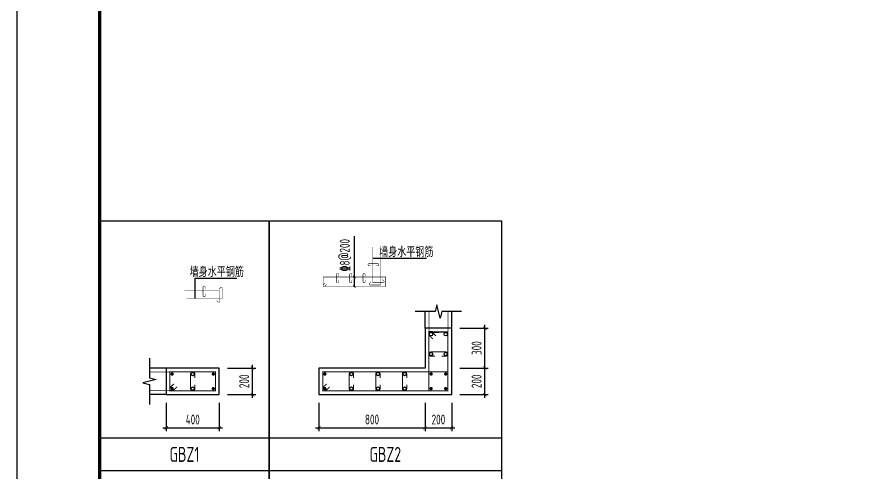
# Model space of a CAD drawing. Extents: x -655480 to 203344, y -294099 to 287156.
# Drawn here: x -318714 to -293428, y -94921 to -81175 of the extents above; entities that cross this region are included whole.
import ezdxf
from ezdxf.enums import TextEntityAlignment as Align

# ---------------------------------------------------------------- set-up
doc = ezdxf.new("R2010")
doc.units = 0
doc.header["$LTSCALE"] = 1000
doc.layers.get('0').update_dxf_attribs({"linetype": 'CONTINUOUS'})
doc.layers.get('DEFPOINTS').update_dxf_attribs({"linetype": 'CONTINUOUS'})
for name, color, linetype in [('-TK', 7, 'CONTINUOUS'), ('COLU_DE_DIM', 3, 'CONTINUOUS'), ('COLU_DE_TH', 7, 'CONTINUOUS'), ('LABEL', 1, 'CONTINUOUS'), ('LINK', 6, 'CONTINUOUS'), ('LINK-INDEX', 6, 'CONTINUOUS'), ('link-墙筋', 6, 'CONTINUOUS'), ('REIN', 6, 'CONTINUOUS'), ('TAB', 7, 'CONTINUOUS'), ('TAB_TEXT', 7, 'CONTINUOUS'), ('TEXT25', 2, 'CONTINUOUS'), ('THIN', 7, 'CONTINUOUS'), ('z-计算配筋', 7, 'CONTINUOUS')]:
    doc.layers.add(name, color=color, linetype=linetype)
doc.styles.add('TSSD_DIMENSION', font='Tssdeng.shx', dxfattribs={"width": 0.7, "bigfont": 'tssdchn.shx'})
doc.styles.add('TSSD_REIN', font='tssdeng.shx', dxfattribs={"width": 0.7, "height": 300, "bigfont": 'tssdchn.shx'})
doc.dimstyles.new('TSSD_25_100', dxfattribs={"dimtxt": 300, "dimasz": 100, "dimexe": 100, "dimexo": 250, "dimgap": 100, "dimtad": 1, "dimdec": 0, "dimlfac": 0.25, "dimzin": 0, "dimdsep": 46, "dimtxsty": 'TSSD_DIMENSION', "dimblk": 'ARCHTICK', "dimcen": 0, "dimdle": 100, "dimclrt": 7, "dimadec": 0, "dimazin": 0, "dimtfac": 1, "dimtdec": 0, "dimtix": 1, "dimtmove": 2, "dimatfit": 3, "dimldrblk": 'ARCHTICK', "dimfxl": 1, "dimtolj": 1, "dimtzin": 0, "dimarcsym": 0})

# ---------------------------------------------------------------- blocks, each defined once
blk = doc.blocks.new('_ArchTick')
at = {"color": 0, "linetype": 'ByBlock', "const_width": 0.15}
blk.add_lwpolyline([(-0.5, -0.5), (0.5, 0.5)], dxfattribs=at)
blk = doc.blocks.new('*D2380')
at = {"layer": 'COLU_DE_DIM', "color": 0, "lineweight": -2, "transparency": 16777216}
for p, q in [((-314213.9367958654, -92803.40081604046), (-314213.9367958654, -93653.40081604046)), ((-312613.9367958277, -92803.40081604046), (-312613.9367958277, -93653.40081604046)), ((-314313.9367958654, -93553.40081604046), (-312513.9367958277, -93553.40081604046))]:
    blk.add_line(p, q, dxfattribs=at)
at = {"layer": 'DEFPOINTS', "color": 0, "transparency": 16777216}
for p in [(-314213.9367958654, -92553.40081604046), (-312613.9367958277, -92553.40081604046), (-312613.9367958277, -93553.40081604046)]:
    blk.add_point(p, dxfattribs=at)
at = {"layer": 'COLU_DE_DIM', "color": 0, "lineweight": -2, "transparency": 16777216, "xscale": 100, "yscale": 100, "zscale": 100, "rotation": 180}
blk.add_blockref('_ArchTick', (-314213.9367958654, -93553.40081604046), dxfattribs=at)
at = {"layer": 'COLU_DE_DIM', "color": 0, "lineweight": -2, "transparency": 16777216, "xscale": 100, "yscale": 100, "zscale": 100}
blk.add_blockref('_ArchTick', (-312613.9367958277, -93553.40081604046), dxfattribs=at)
at = {"layer": 'COLU_DE_DIM', "color": 7, "transparency": 16777216, "insert": (-313413.9367958466, -93303.40081604046), "char_height": 300, "attachment_point": 5, "style": 'TSSD_DIMENSION'}
blk.add_mtext('\\A1;400', dxfattribs=at)
blk = doc.blocks.new('*D2381')
at = {"layer": 'COLU_DE_DIM', "color": 0, "lineweight": -2, "transparency": 16777216}
for p, q in [((-312363.9367958277, -91753.40081603348), (-311513.9367958277, -91753.40081603348)), ((-311613.9367958277, -92653.40081604046), (-311613.9367958277, -91653.40081603348)), ((-312363.9367958277, -92553.40081604046), (-311513.9367958277, -92553.40081604046))]:
    blk.add_line(p, q, dxfattribs=at)
at = {"layer": 'DEFPOINTS', "color": 0, "transparency": 16777216}
for p in [(-312613.9367958277, -91753.40081603348), (-311613.9367958277, -91753.40081603348), (-312613.9367958277, -92553.40081604046)]:
    blk.add_point(p, dxfattribs=at)
at = {"layer": 'COLU_DE_DIM', "color": 0, "lineweight": -2, "transparency": 16777216, "xscale": 100, "yscale": 100, "zscale": 100}
for p, rotation in [((-311613.9367958277, -91753.40081603348), 90), ((-311613.9367958277, -92553.40081604046), 270)]:
    blk.add_blockref('_ArchTick', p, dxfattribs=dict(at, rotation=rotation))
at = {"layer": 'COLU_DE_DIM', "color": 7, "transparency": 16777216, "insert": (-311863.9367958277, -92153.40081603703), "char_height": 300, "attachment_point": 5, "rotation": 90, "style": 'TSSD_DIMENSION'}
blk.add_mtext('\\A1;200', dxfattribs=at)
blk = doc.blocks.new('*D2382')
at = {"layer": 'COLU_DE_DIM', "color": 0, "lineweight": -2, "transparency": 16777216}
for p, q in [((-309613.9367958278, -92803.40081428748), (-309613.9367958278, -93653.40081428748)), ((-306413.9412753663, -92803.40081428748), (-306413.9412753663, -93653.40081428748)), ((-309713.9367958278, -93553.40081428748), (-306313.9412753663, -93553.40081428748))]:
    blk.add_line(p, q, dxfattribs=at)
at = {"layer": 'DEFPOINTS', "color": 0, "transparency": 16777216}
for p in [(-309613.9367958278, -92553.40081428748), (-306413.9412753663, -92553.40081428748), (-306413.9412753663, -93553.40081428748)]:
    blk.add_point(p, dxfattribs=at)
at = {"layer": 'COLU_DE_DIM', "color": 0, "lineweight": -2, "transparency": 16777216, "xscale": 100, "yscale": 100, "zscale": 100, "rotation": 180}
blk.add_blockref('_ArchTick', (-309613.9367958278, -93553.40081428748), dxfattribs=at)
at = {"layer": 'COLU_DE_DIM', "color": 0, "lineweight": -2, "transparency": 16777216, "xscale": 100, "yscale": 100, "zscale": 100}
blk.add_blockref('_ArchTick', (-306413.9412753663, -93553.40081428748), dxfattribs=at)
at = {"layer": 'COLU_DE_DIM', "color": 7, "transparency": 16777216, "insert": (-308013.9390355971, -93303.40081428748), "char_height": 300, "attachment_point": 5, "style": 'TSSD_DIMENSION'}
blk.add_mtext('\\A1;800', dxfattribs=at)
blk = doc.blocks.new('*D2383')
at = {"layer": 'COLU_DE_DIM', "color": 0, "lineweight": -2, "transparency": 16777216}
for p, q in [((-306413.9412753663, -92803.40081428748), (-306413.9412753663, -93653.40081428748)), ((-305613.9412753663, -92803.40081428748), (-305613.9412753663, -93653.40081428748)), ((-306513.9412753663, -93553.40081428748), (-305513.9412753663, -93553.40081428748))]:
    blk.add_line(p, q, dxfattribs=at)
at = {"layer": 'DEFPOINTS', "color": 0, "transparency": 16777216}
for p in [(-306413.9412753663, -92553.40081428748), (-305613.9412753663, -92553.40081428748), (-305613.9412753663, -93553.40081428748)]:
    blk.add_point(p, dxfattribs=at)
at = {"layer": 'COLU_DE_DIM', "color": 0, "lineweight": -2, "transparency": 16777216, "xscale": 100, "yscale": 100, "zscale": 100, "rotation": 180}
blk.add_blockref('_ArchTick', (-306413.9412753663, -93553.40081428748), dxfattribs=at)
at = {"layer": 'COLU_DE_DIM', "color": 0, "lineweight": -2, "transparency": 16777216, "xscale": 100, "yscale": 100, "zscale": 100}
blk.add_blockref('_ArchTick', (-305613.9412753663, -93553.40081428748), dxfattribs=at)
at = {"layer": 'COLU_DE_DIM', "color": 7, "transparency": 16777216, "insert": (-306013.9412753663, -93303.40081428748), "char_height": 300, "attachment_point": 5, "style": 'TSSD_DIMENSION'}
blk.add_mtext('\\A1;200', dxfattribs=at)
blk = doc.blocks.new('*D2384')
at = {"layer": 'COLU_DE_DIM', "color": 0, "lineweight": -2, "transparency": 16777216}
for p, q in [((-305363.9412753487, -91753.40081253403), (-304513.9412753487, -91753.40081253403)), ((-304613.9412753487, -92653.40081428748), (-304613.9412753487, -91653.40081253403)), ((-305363.9412753487, -92553.40081428748), (-304513.9412753487, -92553.40081428748))]:
    blk.add_line(p, q, dxfattribs=at)
at = {"layer": 'DEFPOINTS', "color": 0, "transparency": 16777216}
for p in [(-305613.9412753487, -91753.40081253403), (-304613.9412753487, -91753.40081253403), (-305613.9412753487, -92553.40081428748)]:
    blk.add_point(p, dxfattribs=at)
at = {"layer": 'COLU_DE_DIM', "color": 0, "lineweight": -2, "transparency": 16777216, "xscale": 100, "yscale": 100, "zscale": 100}
for p, rotation in [((-304613.9412753487, -91753.40081253403), 90), ((-304613.9412753487, -92553.40081428748), 270)]:
    blk.add_blockref('_ArchTick', p, dxfattribs=dict(at, rotation=rotation))
at = {"layer": 'COLU_DE_DIM', "color": 7, "transparency": 16777216, "insert": (-304863.9412753487, -92153.40081341082), "char_height": 300, "attachment_point": 5, "rotation": 90, "style": 'TSSD_DIMENSION'}
blk.add_mtext('\\A1;200', dxfattribs=at)
blk = doc.blocks.new('*D2385')
at = {"layer": 'COLU_DE_DIM', "color": 0, "lineweight": -2, "transparency": 16777216}
for p, q in [((-304613.9412753487, -91853.40081253403), (-304613.9412753487, -90453.40081207582)), ((-305363.9412753487, -90553.40081207582), (-304513.9412753487, -90553.40081207582)), ((-305363.9412753487, -91753.40081253403), (-304513.9412753487, -91753.40081253403))]:
    blk.add_line(p, q, dxfattribs=at)
at = {"layer": 'DEFPOINTS', "color": 0, "transparency": 16777216}
for p in [(-305613.9412753487, -90553.40081207582), (-304613.9412753487, -90553.40081207582), (-305613.9412753487, -91753.40081253403)]:
    blk.add_point(p, dxfattribs=at)
at = {"layer": 'COLU_DE_DIM', "color": 0, "lineweight": -2, "transparency": 16777216, "xscale": 100, "yscale": 100, "zscale": 100}
for p, rotation in [((-304613.9412753487, -90553.40081207582), 90), ((-304613.9412753487, -91753.40081253403), 270)]:
    blk.add_blockref('_ArchTick', p, dxfattribs=dict(at, rotation=rotation))
at = {"layer": 'COLU_DE_DIM', "color": 7, "transparency": 16777216, "insert": (-304863.9412753487, -91153.40081230499), "char_height": 300, "attachment_point": 5, "rotation": 90, "style": 'TSSD_DIMENSION'}
blk.add_mtext('\\A1;300', dxfattribs=at)
blk = doc.blocks.new('A1')
blk.add_lwpolyline([(0, 59400), (0, 0), (84100, 0), (84100, 59400)], close=True)
at = {"const_width": 100}
blk.add_lwpolyline([(2500, 58400), (2500, 1000), (83100, 1000), (83100, 58400)], close=True, dxfattribs=at)

msp = doc.modelspace()

# ---------------------------------------------------------------- linework, layer by layer
at = {"layer": 'COLU_DE_TH'}
for points in [[(-305613.9412753663, -90553.40081207582), (-306413.9412753663, -90553.40081204753), (-306413.9412753654, -91753.40081253403), (-309613.9367958277, -91753.40081428748), (-309613.9367397081, -92553.40081428748), (-305613.9412753654, -92553.40081604093), (-305613.9412753663, -90553.40081207582)], [(-314213.9367958654, -91753.40081603348), (-314213.9367958682, -92553.40081604046), (-312613.9367958277, -92553.40081602975), (-312613.9367958328, -91753.40081603255), (-314213.9367958654, -91753.40081603348)]]:
    msp.add_lwpolyline(points, close=True, dxfattribs=at)
at = {"layer": 'LABEL'}
msp.add_line((-308544.021220815, -89298.9506652226), (-308544.0212738658, -87786.45066423644), dxfattribs=at)
at = {"layer": 'LABEL', "const_width": 25}
for points in [[(-308508.6299519611, -89049.30703272193), (-308579.3799519611, -88978.59609522193)], [(-308508.6299519611, -89334.30703272193), (-308579.3799519611, -89263.59609522193)]]:
    msp.add_lwpolyline(points, dxfattribs=at)
at = {"layer": 'LINK', "const_width": 30}
for points in [[(-306178.9412753874, -90880.32469361776), (-306298.9412753679, -90760.3246935982), (-306298.9412753677, -90668.40081205196), (-305728.9412753662, -90668.4008120721), (-305728.9412753658, -92438.40081598889), (-306298.9412753669, -92438.40081573906), (-306298.9412753677, -90668.40081205196), (-306207.0173937954, -90668.40081205568), (-306087.017393815, -90788.40081207536)], [(-313887.0129143213, -92318.4008160358), (-314007.0129143178, -92438.4008160393), (-314098.9367958675, -92438.40081603942), (-314098.9367958653, -91868.40081603383), (-312728.9367958333, -91868.40081603348), (-312728.9367958296, -92438.40081603022), (-314098.9367958675, -92438.40081603942), (-314098.9367958651, -92346.47693449736), (-313978.9367958686, -92226.47693449387)], [(-309287.0128736519, -92318.40081019455), (-309407.0128694687, -92438.40081437782), (-309498.936747774, -92438.40081433777), (-309498.9367877591, -91868.40081422485), (-305728.9412753653, -91868.40081215894), (-305728.9412753651, -92438.4008159904), (-309498.936747774, -92438.40081433777), (-309498.9367542216, -92346.47693603404), (-309378.9367584048, -92226.47693185066)]]:
    msp.add_lwpolyline(points, dxfattribs=at)
for points in [[(-305913.9412753641, -91398.4008163918), (-305793.9412753641, -91398.4008163918, 1), (-305793.9412753641, -91268.4008163918), (-306233.9412753645, -91268.4008163918, 1), (-306233.9412753645, -91398.4008163918), (-306113.9412753645, -91398.4008163918)], [(-313348.9367958504, -92053.40081603755), (-313348.9367958504, -91933.40081603755, 1), (-313478.9367958504, -91933.40081603755), (-313478.9367958476, -92373.40081603464, 1), (-313348.9367958476, -92373.40081603464), (-313348.9367958476, -92253.40081603464)], [(-308568.9379062422, -92053.4007580697), (-308568.9379062422, -91933.4007580697, 1), (-308698.9379062422, -91933.4007580697), (-308698.9378753764, -92373.40075824689, 1), (-308568.9378753764, -92373.40075824689), (-308568.9378753764, -92253.40075824689)], [(-307768.9390292836, -92053.40078525268), (-307768.9390292836, -91933.40078525268, 1), (-307898.9390292836, -91933.40078525268), (-307898.9390138506, -92373.40078700811, 1), (-307768.9390138506, -92373.40078700811), (-307768.9390138506, -92253.40078700811)], [(-306968.9401523251, -92053.40081243578), (-306968.9401523251, -91933.40081243578, 1), (-307098.9401523251, -91933.40081243578), (-307098.9401523249, -92373.40081576933, 1), (-306968.9401523249, -92373.40081576933), (-306968.9401523249, -92253.40081576933)]]:
    msp.add_lwpolyline(points, format="xyb", dxfattribs=at)
at = {"layer": 'LINK-INDEX', "const_width": 15.00000095367432}
for points in [[(-308040.5334217197, -88673.60534081433), (-308100.5334217197, -88673.60534081433, -1), (-308100.5334217197, -88608.60534081433), (-307844.8259961947, -88608.60534081294, -1), (-307844.8259961947, -88673.60534081294), (-307904.8259961947, -88673.60534081294)], [(-309021.5206758676, -88996.450636631), (-309021.5206758676, -88936.450636631, 1), (-309086.5206758676, -88936.450636631), (-309086.5206604346, -89156.45063671959, 1), (-309021.5206604346, -89156.45063671959), (-309021.5206604346, -89096.45063671959)], [(-308621.5212373883, -88996.45065022248), (-308621.5212373883, -88936.45065022248, 1), (-308686.5212373883, -88936.45065022248), (-308686.5212296718, -89156.45065110025, 1), (-308621.5212296718, -89156.45065110025), (-308621.5212296718, -89096.45065110025)], [(-308221.5217989089, -88996.45066381409), (-308221.5217989089, -88936.45066381409, 1), (-308286.5217989089, -88936.45066381409), (-308286.5217989089, -89156.45066548092, 1), (-308221.5217989089, -89156.45066548092), (-308221.5217989089, -89096.45066548092)], [(-313037.272279839, -89377.4537647363), (-313037.272279839, -89317.4537647363, 1), (-313102.272279839, -89317.4537647363), (-313102.2722798404, -89573.16119026125, 1), (-313037.2722798404, -89573.16119026125), (-313037.2722798404, -89513.16119026125)]]:
    msp.add_lwpolyline(points, format="xyb", dxfattribs=at)
msp.add_lwpolyline([(-309380.5581518495, -89238.95066277299), (-309440.5581497933, -89298.95066482923), (-309486.5200889162, -89298.95066480967), (-309486.5201089088, -89013.95066475275), (-307601.5223527118, -89013.95066371979), (-307601.5223527118, -89298.9506656361), (-309486.5200889162, -89298.95066480967), (-309486.5200921429, -89252.98872562987), (-309426.5200941991, -89192.98872357362)], dxfattribs=at)
at = {"layer": 'LINK-INDEX', "color": 1, "const_width": 20}
for points in [[(-306298.9412753322, -90768.4008120757), (-306298.9412753322, -90053.4008120757)], [(-305728.9412753322, -90768.4008120757), (-305728.9412753322, -90053.4008120757)], [(-313998.9367958655, -91868.40081603348), (-314713.9367958654, -91868.40081603348)], [(-313998.9367958655, -92438.40081603348), (-314713.9367958654, -92438.40081603348)]]:
    msp.add_lwpolyline(points, dxfattribs=at)
at = {"layer": 'link-墙筋', "color": 152, "const_width": 12.5}
for points in [[(-307757.4921136822, -88183.04256692727), (-307757.4921136822, -89253.04256692727), (-308073.1665911947, -89253.04256692727, -0.414213562373095), (-308097.1665911947, -89229.04256692727), (-308097.1665911947, -89220.55728555296, -0.198912367379658), (-308090.1371539433, -89203.58672280458), (-308044.1752131663, -89157.62478202733)], [(-307987.3259962404, -88112.17303711188), (-307987.3259962404, -89182.17303711188), (-307671.6515187274, -89182.17303711188, 0.414213562373095), (-307647.6515187274, -89158.17303711188), (-307647.6515187274, -89149.68775573757, 0.198912367379658), (-307654.6809559793, -89132.71719298919), (-307700.6428967563, -89086.75525221194)], [(-313667.3756521936, -89430.66119021561), (-312597.3756521936, -89430.66119021561), (-312597.3756521936, -89746.33566772856, -0.414213562373095), (-312621.3756521936, -89770.33566772856), (-312629.8609335679, -89770.33566772856, -0.198912367379658), (-312646.8314963162, -89763.30623047671), (-312692.7934370935, -89717.34428969969)], [(-313596.5061223782, -89660.49507277377), (-312526.5061223782, -89660.49507277377), (-312526.5061223782, -89344.82059526129, 0.414213562373095), (-312550.5061223782, -89320.82059526129), (-312558.9914037525, -89320.82059526129, 0.198912367379658), (-312575.9619665009, -89327.85003251268), (-312621.9239072781, -89373.8119732897)]]:
    msp.add_lwpolyline(points, format="xyb", dxfattribs=at)
at = {"layer": 'REIN', "const_width": 50}
for points in [[(-314058.9367958651, -91933.40081603394, 1), (-314008.9367958651, -91933.40081603394, 1), (-314058.9367958651, -91933.40081603394)], [(-312818.9367958357, -91933.4008160336, 1), (-312768.9367958357, -91933.4008160336, 1), (-312818.9367958357, -91933.4008160336)], [(-309458.9367832007, -91933.40081418923, 1), (-309408.9367832007, -91933.40081418923, 1), (-309458.9367832007, -91933.40081418923)], [(-306258.9412753666, -91933.40081243531, 1), (-306208.9412753666, -91933.40081243531, 1), (-306258.9412753666, -91933.40081243531)], [(-305818.9412753653, -91933.40081219422, 1), (-305768.9412753653, -91933.40081219422, 1), (-305818.9412753653, -91933.40081219422)], [(-314058.9367958668, -92373.40081603895, 1), (-314008.9367958668, -92373.40081603895, 1), (-314058.9367958668, -92373.40081603895)], [(-312818.9367958329, -92373.40081603068, 1), (-312768.9367958329, -92373.40081603068, 1), (-312818.9367958329, -92373.40081603068)], [(-309458.9367523349, -92373.40081436641, 1), (-309408.9367523349, -92373.40081436641, 1), (-309458.9367523349, -92373.40081436641)], [(-306258.9412753663, -92373.40081576898, 1), (-306208.9412753663, -92373.40081576898, 1), (-306258.9412753663, -92373.40081576898)], [(-305818.941275365, -92373.40081596212, 1), (-305768.941275365, -92373.40081596212, 1), (-305818.941275365, -92373.40081596212)]]:
    msp.add_lwpolyline(points, format="xyb", close=True, dxfattribs=at)
at = {"layer": 'REIN'}
for centre in [(-306233.9412753647, -90733.40081639448), (-305793.9412753645, -90733.40081639448), (-306233.9412753645, -91333.4008163918), (-305793.9412753643, -91333.4008163918), (-313413.9367958504, -91933.40081603755), (-308633.9378908097, -91933.40074262617), (-307833.9390215676, -91933.40075127373), (-307033.9401523254, -91933.40081604), (-313413.9367958476, -92373.40081603464), (-308633.9378908089, -92373.40074262582), (-307833.9390215666, -92373.40075127338), (-307033.9401523245, -92373.40081603965)]:
    msp.add_circle(centre, 50, dxfattribs=at)
at = {"layer": 'TAB'}
for points in [[(-316213.9367958682, -87323.85102889396), (-311113.9367958277, -87323.85102889396), (-311113.9367958277, -97853.40081604046), (-316213.9367958682, -97853.40081604046), (-316213.9367958682, -87323.85102889396), (-316213.9367958682, -93853.40081604046), (-311113.9367958277, -93853.40081604046), (-311113.9367958277, -94853.40081604046), (-316213.9367958682, -94853.40081604046), (-316213.9367958682, -95853.40081604046), (-311113.9367958277, -95853.40081604046), (-311113.9367958277, -96853.40081604046), (-316213.9367958682, -96853.40081604046)], [(-311113.9367958277, -87323.85102889396), (-304113.9412753487, -87323.85102889396), (-304113.9412753487, -97853.40081604046), (-311113.9367958277, -97853.40081604046), (-311113.9367958277, -87323.85102889396), (-311113.9367958277, -93853.40081604046), (-304113.9412753487, -93853.40081604046), (-304113.9412753487, -94853.40081604046), (-311113.9367958277, -94853.40081604046), (-311113.9367958277, -95853.40081604046), (-304113.9412753487, -95853.40081604046), (-304113.9412753487, -96853.40081604046), (-311113.9367958277, -96853.40081604046)]]:
    msp.add_lwpolyline(points, dxfattribs=at)
at = {"layer": 'THIN'}
for p, q in [((-306413.9412753663, -90553.40081204753), (-306413.9412753487, -90053.40081204753)), ((-305613.9412753663, -90553.40081207582), (-305613.9412753487, -90053.40081207582)), ((-314213.9367958654, -91753.40081603348), (-314713.9367958654, -91753.40081603173)), ((-314213.9367958682, -92553.40081604046), (-314713.9367958682, -92553.40081603872))]:
    msp.add_line(p, q, dxfattribs=at)
for points in [[(-305313.9412753487, -90053.40081208642), (-305913.9412753487, -90053.40081206523), (-305963.9412753558, -90253.40081206337), (-306063.9412753416, -89853.40081205987), (-306113.9412753487, -90053.40081205813), (-306713.9412753487, -90053.40081203694)], [(-314713.9367958644, -91453.40081603173), (-314713.9367958665, -92053.40081603522), (-314513.9367958667, -92103.40081603569), (-314913.9367958669, -92203.40081603476), (-314713.9367958672, -92253.40081603522), (-314713.9367958693, -92853.40081603872)]]:
    msp.add_lwpolyline(points, dxfattribs=at)
at = {"layer": 'z-计算配筋'}
for p, q in [((-307987.3259962404, -88440.28163557465), (-306376.3399565706, -88440.28163557465)), ((-313342.4733627269, -89660.49507277377), (-313342.4733627269, -89042.8175263718)), ((-313342.4733627269, -89042.8175263718), (-312087.832130227, -89042.8175263718))]:
    msp.add_line(p, q, dxfattribs=at)

# ---------------------------------------------------------------- block references
at = {"layer": '-TK'}
msp.add_blockref('A1', (-318713.9367958682, -109382.950603187), dxfattribs=at)

# ---------------------------------------------------------------- texts
at = {"layer": 'TAB_TEXT', "style": 'TSSD_REIN', "width": 0.7}
for s, p in [('GBZ1', (-313663.936795848, -94353.40081604046)), ('GBZ2', (-307613.9390355882, -94353.40081604046))]:
    msp.add_text(s, height=450, dxfattribs=at).set_placement(p, align=Align.MIDDLE)
at = {"layer": 'TEXT25', "style": 'TSSD_REIN', "width": 0.7}
msp.add_text('%%1328@200', height=300, rotation=89.99999846476551, dxfattribs=at).set_placement((-308594.0212366864, -88846.45066599012), align=Align.BOTTOM_LEFT)
at = {"layer": 'z-计算配筋', "style": 'TSSD_REIN', "width": 0.7}
for p in [(-306979.7656351479, -88257.25863111683), (-312691.2578088043, -88859.79452191398)]:
    msp.add_text('墙身水平钢筋', height=300, dxfattribs=at).set_placement(p, align=Align.MIDDLE_CENTER)

# ---------------------------------------------------------------- dimensions: what is measured, and where the dimension line sits
at = {"layer": 'COLU_DE_DIM'}
for base, p1, p2, picture, middle in [((-304613.9412753487, -90553.40081207582), (-305613.9412753487, -91753.40081253403), (-305613.9412753487, -90553.40081207582), '*D2385', (-304863.9412753487, -91153.40081230499)), ((-311613.9367958277, -91753.40081603348), (-312613.9367958277, -92553.40081604046), (-312613.9367958277, -91753.40081603348), '*D2381', (-311863.9367958277, -92153.40081603703)), ((-304613.9412753487, -91753.40081253403), (-305613.9412753487, -92553.40081428748), (-305613.9412753487, -91753.40081253403), '*D2384', (-304863.9412753487, -92153.40081341082))]:
    dim = msp.add_linear_dim(base=base, p1=p1, p2=p2, angle=89.9999998932783, dimstyle='TSSD_25_100', dxfattribs=at)
    dim.commit()
    dim.dimension.update_dxf_attribs({"geometry": picture, "text_midpoint": middle})
for base, p1, p2, picture, middle in [((-312613.9367958277, -93553.40081604046), (-314213.9367958654, -92553.40081604046), (-312613.9367958277, -92553.40081604046), '*D2380', (-313413.9367958466, -93303.40081604046)), ((-306413.9412753663, -93553.40081428748), (-309613.9367958278, -92553.40081428748), (-306413.9412753663, -92553.40081428748), '*D2382', (-308013.9390355971, -93303.40081428748)), ((-305613.9412753663, -93553.40081428748), (-306413.9412753663, -92553.40081428748), (-305613.9412753663, -92553.40081428748), '*D2383', (-306013.9412753663, -93303.40081428748))]:
    dim = msp.add_linear_dim(base=base, p1=p1, p2=p2, dimstyle='TSSD_25_100', dxfattribs=at)
    dim.commit()
    dim.dimension.update_dxf_attribs({"geometry": picture, "text_midpoint": middle})

doc.saveas('drawing.dxf')
